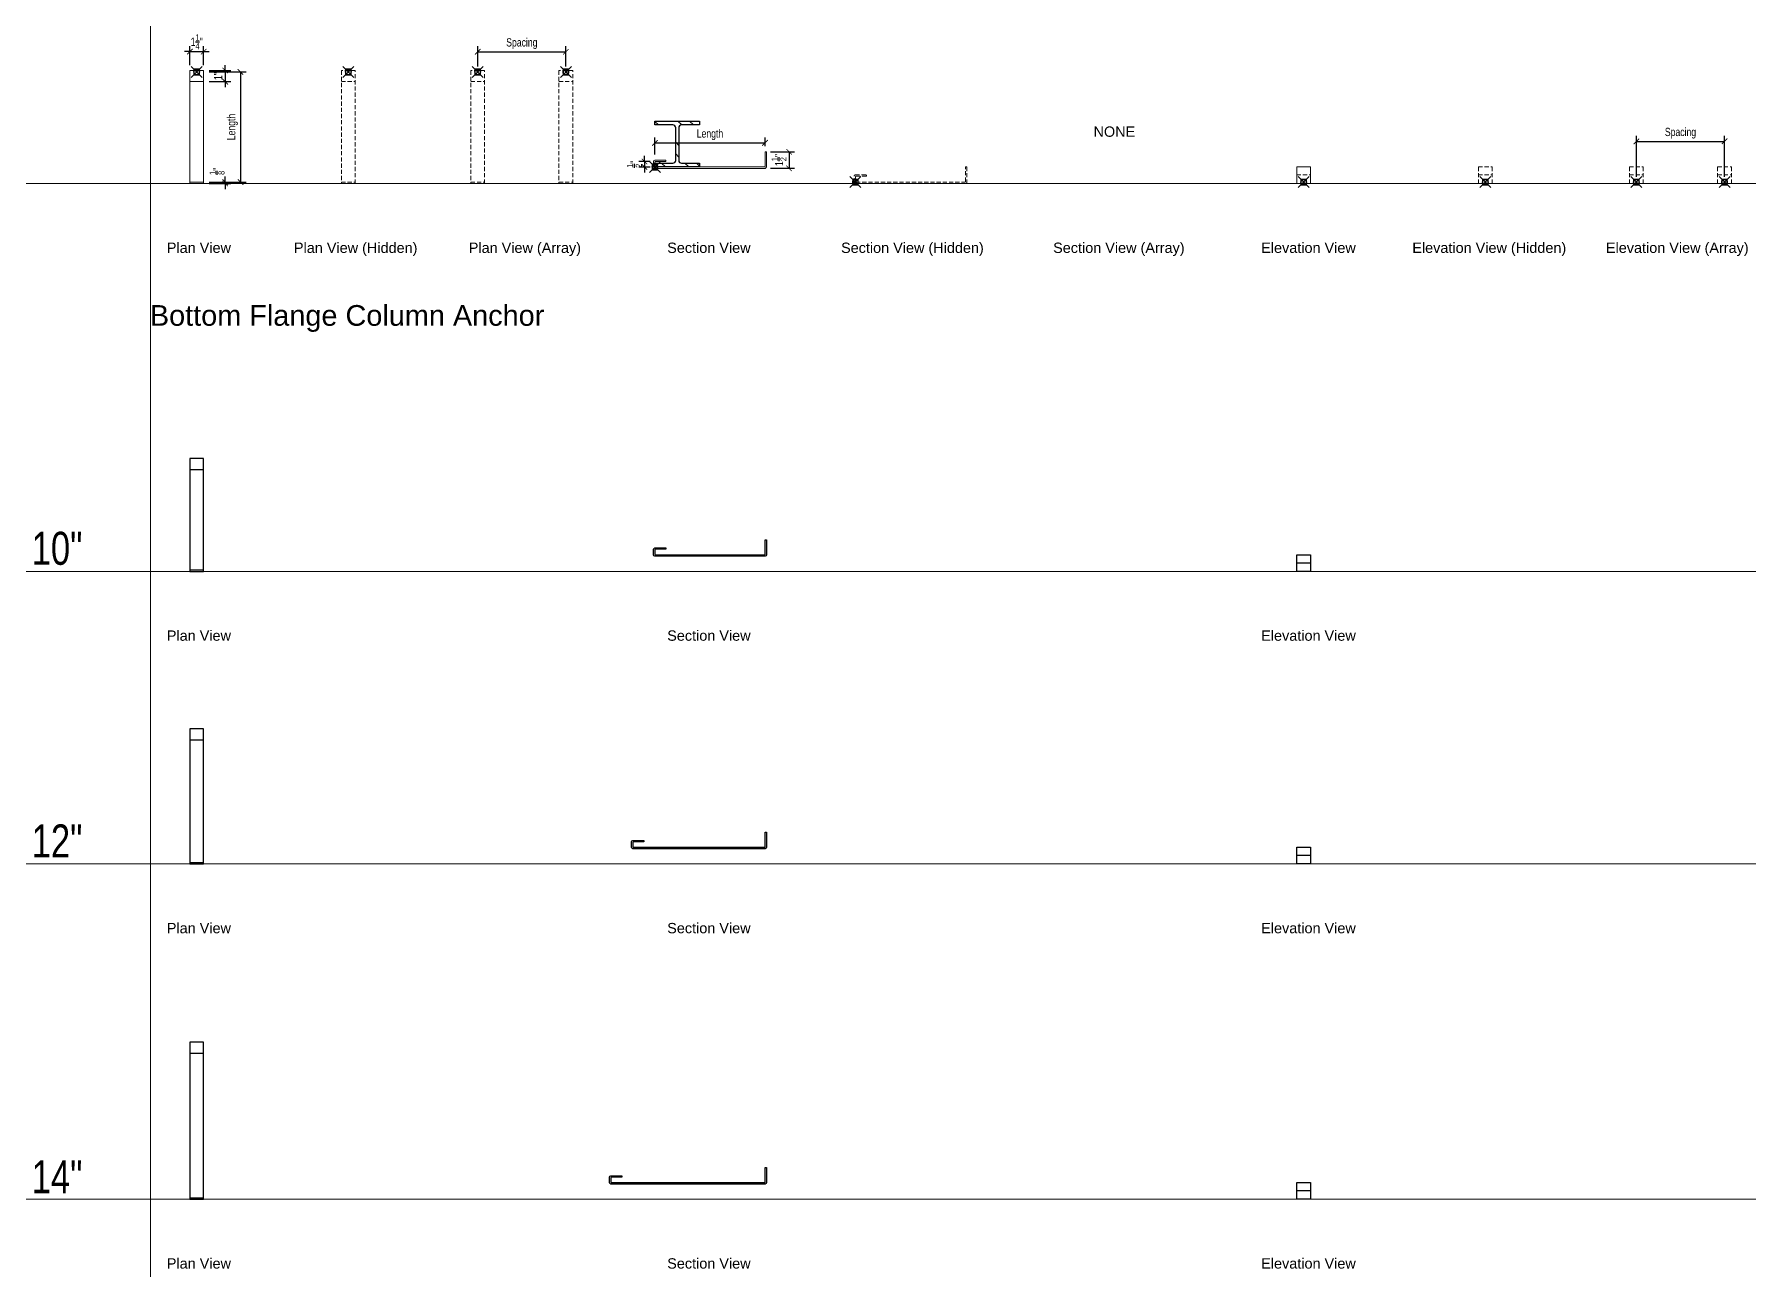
# Model space of a CAD drawing. Header units: inches. Extents: x 35 to 190, y 34 to 146.
import ezdxf
from ezdxf.enums import TextEntityAlignment as Align

# ---------------------------------------------------------------- set-up
doc = ezdxf.new("R2010")
doc.units = ezdxf.units.IN
doc.header["$LTSCALE"] = 48
doc.header["$MEASUREMENT"] = 0
doc.header["$PDMODE"] = 99
doc.header["$PDSIZE"] = 0.5
doc.linetypes.add('HIDDEN2', pattern=[0.1875, 0.125, -0.0625])
for name, color, linetype, lineweight in [('A-Anno-Dims', 211, 'Continuous', 25), ('A-Detl-Fine', 90, 'Continuous', 18), ('G-Anno-Ttlb', 213, 'Continuous', 50)]:
    doc.layers.add(name, color=color, linetype=linetype, lineweight=lineweight)
doc.layers.add('anchors', color=253, linetype='Continuous')
doc.layers.add('G-Anno-Nplt', color=140, linetype='Continuous', lineweight=18, plot=False)
doc.styles.add('Arch-Dim', font='arial.ttf', dxfattribs={"width": 0.75})
doc.styles.add('RomanS', font='romans.shx')
doc.dimstyles.new('Aec-Arch-I-96', dxfattribs={"dimscale": 96, "dimtxt": 0.09375, "dimasz": 0.0625, "dimexe": 0.0625, "dimexo": 0.0625, "dimgap": 0.03125, "dimtad": 1, "dimdec": 4, "dimzin": 3, "dimdsep": 46, "dimlunit": 4, "dimtxsty": 'Arch-Dim', "dimblk": 'ARCHTICK', "dimcen": 0.09375, "dimazin": 2, "dimtfac": 0.75, "dimtdec": 4, "dimtix": 1, "dimtmove": 2, "dimatfit": 2, "dimfxl": 1, "dimtolj": 1, "dimtzin": 0, "dimarcsym": 0})

# ---------------------------------------------------------------- blocks, each defined once
blk = doc.blocks.new('_ArchTick')
at = {"color": 0, "linetype": 'ByBlock', "const_width": 0.15}
blk.add_lwpolyline([(-0.5, -0.5), (0.5, 0.5)], dxfattribs=at)
blk = doc.blocks.new('*D5')
at = {"layer": 'A-Anno-Dims', "color": 8, "lineweight": -2, "transparency": 16777216}
for p, q in [((48.81, 143.15), (48.81, 144.87)), ((50.06, 143.15), (50.06, 144.87)), ((48.81, 144.37), (48.31, 144.37)), ((48.81, 144.37), (50.06, 144.37)), ((50.06, 144.37), (50.56, 144.37))]:
    blk.add_line(p, q, dxfattribs=at)
at = {"layer": 'Defpoints', "color": 0, "transparency": 16777216}
for p in [(50.06, 144.37), (48.81, 142.65), (50.06, 142.65)]:
    blk.add_point(p, dxfattribs=at)
at = {"layer": 'A-Anno-Dims', "color": 8, "lineweight": -2, "transparency": 16777216, "xscale": 0.5, "yscale": 0.5, "zscale": 0.5}
blk.add_blockref('_ArchTick', (48.81, 144.37), dxfattribs=at)
at = {"layer": 'A-Anno-Dims', "color": 8, "lineweight": -2, "transparency": 16777216, "xscale": 0.5, "yscale": 0.5, "zscale": 0.5, "rotation": 180}
blk.add_blockref('_ArchTick', (50.06, 144.37), dxfattribs=at)
at = {"layer": 'A-Anno-Dims', "color": 0, "transparency": 16777216, "insert": (49.43, 145.27), "char_height": 0.75, "attachment_point": 5, "style": 'Arch-Dim'}
blk.add_mtext('\\A1;1{\\H0.750000x;\\S1/4;}"', dxfattribs=at)
blk = doc.blocks.new('_Open90')
at = {"color": 0, "linetype": 'ByBlock', "lineweight": -2}
for p, q in [((0, 0), (-1, 0)), ((-0.5, 0.5), (0, 0)), ((0, 0), (-0.5, -0.5))]:
    blk.add_line(p, q, dxfattribs=at)
blk = doc.blocks.new('*D6')
at = {"layer": 'A-Anno-Dims', "color": 8, "lineweight": -2, "transparency": 16777216}
for p, q in [((52.02, 142.65), (52.02, 143.15)), ((50.56, 142.65), (52.52, 142.65)), ((50.56, 141.65), (52.52, 141.65)), ((52.02, 142.65), (52.02, 141.65)), ((52.02, 141.65), (52.02, 141.15))]:
    blk.add_line(p, q, dxfattribs=at)
at = {"layer": 'Defpoints', "color": 0, "transparency": 16777216}
for p in [(50.06, 142.65), (50.06, 141.65), (52.02, 141.65)]:
    blk.add_point(p, dxfattribs=at)
at = {"layer": 'A-Anno-Dims', "color": 8, "lineweight": -2, "transparency": 16777216, "xscale": 0.5, "yscale": 0.5, "zscale": 0.5}
for p, rotation in [((52.02, 142.65), 270), ((52.02, 141.65), 90)]:
    blk.add_blockref('_ArchTick', p, dxfattribs=dict(at, rotation=rotation))
at = {"layer": 'A-Anno-Dims', "color": 0, "transparency": 16777216, "insert": (51.39, 142.15), "char_height": 0.75, "attachment_point": 5, "rotation": 90, "style": 'Arch-Dim'}
blk.add_mtext('\\A1;1"', dxfattribs=at)
blk = doc.blocks.new('Anno_Title_T2')
at = {"color": 0, "linetype": 'ByBlock', "lineweight": -2, "style": 'RomanS'}
blk.add_attdef('TITLE', (0, 0.5), '', height=1.25, dxfattribs=at)
blk.add_attdef('SCALE', text='', height=0.75, dxfattribs=at).set_placement((0, -0.5), align=Align.TOP_LEFT)
blk = doc.blocks.new('*U4')
at = {"layer": 'anchors'}
h = blk.add_hatch(dxfattribs=at)
h.set_pattern_fill('ANSI32', color=256, scale=6, style=0)
h.set_pattern_definition([(45, (0, -2.08), (-1.591, 1.591), []), (45, (1.0607, -2.08), (-1.591, 1.591), [])])
edge = h.paths.add_edge_path()
edge.add_line((2.03, -4.16), (2.03, -3.815))
edge.add_line((2.03, -3.815), (0.39, -3.815))
edge.add_arc((0.39, -3.565), 0.25, 180, 270, ccw=False)
edge.add_line((0.14, -3.565), (0.14, -0.595))
edge.add_arc((0.39, -0.595), 0.25, 90, 180, ccw=False)
edge.add_line((0.39, -0.345), (2.03, -0.345))
edge.add_line((2.03, -0.345), (2.03, 0))
edge.add_line((2.03, 0), (-2.03, 0))
edge.add_line((-2.03, 0), (-2.03, -0.345))
edge.add_line((-2.03, -0.345), (-0.39, -0.345))
edge.add_arc((-0.39, -0.595), 0.25, 0, 90, ccw=False)
edge.add_line((-0.14, -0.595), (-0.14, -3.565))
edge.add_arc((-0.39, -3.565), 0.25, -90, 0, ccw=False)
edge.add_line((-0.39, -3.815), (-2.03, -3.815))
edge.add_line((-2.03, -3.815), (-2.03, -4.16))
edge.add_line((-2.03, -4.16), (2.03, -4.16))
at = {"color": 0, "linetype": 'ByBlock'}
blk.add_lwpolyline([(2.03, -4.16), (2.03, -3.815), (0.39, -3.815, -0.4142136), (0.14, -3.565), (0.14, -0.595, -0.4142136), (0.39, -0.345), (2.03, -0.345), (2.03, 0), (-2.03, 0), (-2.03, -0.345), (-0.39, -0.345, -0.4142136), (-0.14, -0.595), (-0.14, -3.565, -0.4142136), (-0.39, -3.815), (-2.03, -3.815), (-2.03, -4.16)], format="xyb", close=True, dxfattribs=at)
blk = doc.blocks.new('*D7')
at = {"layer": 'A-Anno-Dims', "color": 8, "lineweight": -2, "transparency": 16777216}
for p, q in [((91.03, 135.02), (91.03, 136.59)), ((91.03, 136.09), (101.03, 136.09)), ((101.03, 135.78), (101.03, 136.59))]:
    blk.add_line(p, q, dxfattribs=at)
at = {"layer": 'Defpoints', "color": 0, "transparency": 16777216}
for p in [(101.03, 136.09), (91.03, 134.52), (101.03, 135.28)]:
    blk.add_point(p, dxfattribs=at)
at = {"layer": 'A-Anno-Dims', "color": 8, "lineweight": -2, "transparency": 16777216, "xscale": 0.5, "yscale": 0.5, "zscale": 0.5, "rotation": 180}
blk.add_blockref('_ArchTick', (91.03, 136.09), dxfattribs=at)
at = {"layer": 'A-Anno-Dims', "color": 8, "lineweight": -2, "transparency": 16777216, "xscale": 0.5, "yscale": 0.5, "zscale": 0.5}
blk.add_blockref('_ArchTick', (101.03, 136.09), dxfattribs=at)
at = {"layer": 'A-Anno-Dims', "color": 0, "transparency": 16777216, "insert": (96.03, 136.83), "char_height": 0.75, "attachment_point": 5, "style": 'Arch-Dim'}
blk.add_mtext('\\A1;Length', dxfattribs=at)
blk = doc.blocks.new('*D8')
at = {"layer": 'A-Anno-Dims', "color": 8, "lineweight": -2, "transparency": 16777216}
for p, q in [((50.56, 132.53), (52.52, 132.53)), ((50.56, 132.4), (52.52, 132.4)), ((52.02, 132.53), (52.02, 133.03)), ((52.02, 132.4), (52.02, 132.53)), ((52.02, 132.4), (52.02, 131.9))]:
    blk.add_line(p, q, dxfattribs=at)
at = {"layer": 'Defpoints', "color": 0, "transparency": 16777216}
for p in [(50.06, 132.53), (50.06, 132.4), (52.02, 132.53)]:
    blk.add_point(p, dxfattribs=at)
at = {"layer": 'A-Anno-Dims', "color": 8, "lineweight": -2, "transparency": 16777216, "xscale": 0.5, "yscale": 0.5, "zscale": 0.5}
for p, rotation in [((52.02, 132.53), 270), ((52.02, 132.4), 90)]:
    blk.add_blockref('_ArchTick', p, dxfattribs=dict(at, rotation=rotation))
at = {"layer": 'A-Anno-Dims', "color": 0, "transparency": 16777216, "insert": (51.28, 133.51), "char_height": 0.75, "attachment_point": 5, "rotation": 90, "style": 'Arch-Dim'}
blk.add_mtext('\\A1;{\\H0.750000x;\\S1/8;}"', dxfattribs=at)
blk = doc.blocks.new('*D9')
at = {"layer": 'A-Anno-Dims', "color": 8, "lineweight": -2, "transparency": 16777216}
for p, q in [((101.53, 135.28), (103.71, 135.28)), ((103.21, 135.28), (103.21, 133.78)), ((101.53, 133.78), (103.71, 133.78))]:
    blk.add_line(p, q, dxfattribs=at)
at = {"layer": 'Defpoints', "color": 0, "transparency": 16777216}
for p in [(101.03, 135.28), (101.03, 133.78), (103.21, 133.78)]:
    blk.add_point(p, dxfattribs=at)
at = {"layer": 'A-Anno-Dims', "color": 8, "lineweight": -2, "transparency": 16777216, "xscale": 0.5, "yscale": 0.5, "zscale": 0.5}
for p, rotation in [((103.21, 135.28), 90), ((103.21, 133.78), 270)]:
    blk.add_blockref('_ArchTick', p, dxfattribs=dict(at, rotation=rotation))
at = {"layer": 'A-Anno-Dims', "color": 0, "transparency": 16777216, "insert": (102.3, 134.53), "char_height": 0.75, "attachment_point": 5, "rotation": 90, "style": 'Arch-Dim'}
blk.add_mtext('\\A1;1{\\H0.750000x;\\S1/2;}"', dxfattribs=at)
blk = doc.blocks.new('*D10')
at = {"layer": 'A-Anno-Dims', "color": 8, "lineweight": -2, "transparency": 16777216}
for p, q in [((90.59, 134.4), (89.58, 134.4)), ((90.59, 133.9), (89.58, 133.9)), ((90.08, 134.4), (90.08, 134.9)), ((90.08, 134.4), (90.08, 133.9)), ((90.08, 133.9), (90.08, 133.4))]:
    blk.add_line(p, q, dxfattribs=at)
at = {"layer": 'Defpoints', "color": 0, "transparency": 16777216}
for p in [(90.08, 133.9), (91.09, 134.4), (91.09, 133.9)]:
    blk.add_point(p, dxfattribs=at)
at = {"layer": 'A-Anno-Dims', "color": 8, "lineweight": -2, "transparency": 16777216, "xscale": 0.5, "yscale": 0.5, "zscale": 0.5}
for p, rotation in [((90.08, 134.4), 270), ((90.08, 133.9), 90)]:
    blk.add_blockref('_ArchTick', p, dxfattribs=dict(at, rotation=rotation))
at = {"layer": 'A-Anno-Dims', "color": 0, "transparency": 16777216, "insert": (89.17, 134.15), "char_height": 0.75, "attachment_point": 5, "rotation": 90, "style": 'Arch-Dim'}
blk.add_mtext('\\A1;{\\H0.750000x;\\S1/2;}"', dxfattribs=at)
blk = doc.blocks.new('*D11')
at = {"layer": 'A-Anno-Dims', "color": 8, "lineweight": -2, "transparency": 16777216}
for p, q in [((50.56, 142.53), (53.91, 142.53)), ((53.41, 142.53), (53.41, 132.53)), ((50.56, 132.53), (53.91, 132.53))]:
    blk.add_line(p, q, dxfattribs=at)
at = {"layer": 'Defpoints', "color": 0, "transparency": 16777216}
for p in [(50.06, 142.53), (50.06, 132.53), (53.41, 132.53)]:
    blk.add_point(p, dxfattribs=at)
at = {"layer": 'A-Anno-Dims', "color": 8, "lineweight": -2, "transparency": 16777216, "xscale": 0.5, "yscale": 0.5, "zscale": 0.5}
for p, rotation in [((53.41, 142.53), 90), ((53.41, 132.53), 270)]:
    blk.add_blockref('_ArchTick', p, dxfattribs=dict(at, rotation=rotation))
at = {"layer": 'A-Anno-Dims', "color": 0, "transparency": 16777216, "insert": (52.68, 137.53), "char_height": 0.75, "attachment_point": 5, "rotation": 90, "style": 'Arch-Dim'}
blk.add_mtext('\\A1;Length', dxfattribs=at)
blk = doc.blocks.new('*D12')
at = {"layer": 'A-Anno-Dims', "color": 8, "lineweight": -2, "transparency": 16777216}
for p, q in [((180.14, 133.02), (180.14, 136.73)), ((180.14, 136.23), (188.14, 136.23)), ((188.14, 133.02), (188.14, 136.73))]:
    blk.add_line(p, q, dxfattribs=at)
at = {"layer": 'Defpoints', "color": 0, "transparency": 16777216}
for p in [(188.14, 136.23), (180.14, 132.52), (188.14, 132.52)]:
    blk.add_point(p, dxfattribs=at)
at = {"layer": 'A-Anno-Dims', "color": 8, "lineweight": -2, "transparency": 16777216, "xscale": 0.5, "yscale": 0.5, "zscale": 0.5, "rotation": 180}
blk.add_blockref('_ArchTick', (180.14, 136.23), dxfattribs=at)
at = {"layer": 'A-Anno-Dims', "color": 8, "lineweight": -2, "transparency": 16777216, "xscale": 0.5, "yscale": 0.5, "zscale": 0.5}
blk.add_blockref('_ArchTick', (188.14, 136.23), dxfattribs=at)
at = {"layer": 'A-Anno-Dims', "color": 0, "transparency": 16777216, "insert": (184.14, 136.97), "char_height": 0.75, "attachment_point": 5, "style": 'Arch-Dim'}
blk.add_mtext('\\A1;Spacing', dxfattribs=at)
blk = doc.blocks.new('*D13')
at = {"layer": 'A-Anno-Dims', "color": 8, "lineweight": -2, "transparency": 16777216}
for p, q in [((74.95, 143.03), (74.95, 144.86)), ((82.95, 143.03), (82.95, 144.86)), ((74.95, 144.36), (82.95, 144.36))]:
    blk.add_line(p, q, dxfattribs=at)
at = {"layer": 'Defpoints', "color": 0, "transparency": 16777216}
for p in [(82.95, 144.36), (74.95, 142.53), (82.95, 142.53)]:
    blk.add_point(p, dxfattribs=at)
at = {"layer": 'A-Anno-Dims', "color": 8, "lineweight": -2, "transparency": 16777216, "xscale": 0.5, "yscale": 0.5, "zscale": 0.5, "rotation": 180}
blk.add_blockref('_ArchTick', (74.95, 144.36), dxfattribs=at)
at = {"layer": 'A-Anno-Dims', "color": 8, "lineweight": -2, "transparency": 16777216, "xscale": 0.5, "yscale": 0.5, "zscale": 0.5}
blk.add_blockref('_ArchTick', (82.95, 144.36), dxfattribs=at)
at = {"layer": 'A-Anno-Dims', "color": 0, "transparency": 16777216, "insert": (78.95, 145.1), "char_height": 0.75, "attachment_point": 5, "style": 'Arch-Dim'}
blk.add_mtext('\\A1;Spacing', dxfattribs=at)
blk = doc.blocks.new('AecDtl_10BottomFlangePlan')
at = {"color": 0, "linetype": 'ByBlock', "lineweight": -2, "ltscale": 0.0625}
blk.add_lwpolyline([(-0.625, -10.125), (0.625, -10.125), (0.625, 0.125), (-0.625, 0.125)], close=True, dxfattribs=at)
for points in [[(-0.625, -0.875), (0.625, -0.875)], [(-0.625, -10), (0.625, -10)]]:
    blk.add_lwpolyline(points, dxfattribs=at)
blk = doc.blocks.new('AecDtl_10BottomFlangeSection')
at = {"color": 0, "linetype": 'ByBlock', "lineweight": -2, "ltscale": 0.0625}
blk.add_lwpolyline([(-0.125, 0.50125, -0.414213562), (0, 0.62625), (1, 0.62625), (1, 0.50125), (0.0625, 0.50125, 0.414213562), (0, 0.43875), (0, 0.0625, 0.414213562), (0.0625, 0), (9.9375, 0, 0.414213562), (10, 0.0625), (10, 1.37625), (10.125, 1.37625), (10.125, 0.00125, -0.414213562), (10, -0.12375), (0, -0.12375, -0.414213562), (-0.125, 0.00125)], format="xyb", close=True, dxfattribs=at)
blk = doc.blocks.new('AecDtl_10BottomFlangeElevation')
at = {"color": 0, "linetype": 'ByBlock', "lineweight": -2, "ltscale": 0.0625}
blk.add_lwpolyline([(-0.625, 1.37625), (0.625, 1.37625), (0.625, -0.12375), (-0.625, -0.12375), (-0.625, 1.37625)], close=True, dxfattribs=at)
blk.add_lwpolyline([(-0.625, 0.6575), (0.625, 0.6575)], dxfattribs=at)
blk = doc.blocks.new('AecDtl_12BottomFlangePlan')
at = {"color": 0, "linetype": 'ByBlock', "lineweight": -2, "ltscale": 0.0625}
blk.add_lwpolyline([(-0.625, -12.125), (0.625, -12.125), (0.625, 0.125), (-0.625, 0.125)], close=True, dxfattribs=at)
for points in [[(-0.625, -0.875), (0.625, -0.875)], [(-0.625, -12), (0.625, -12)]]:
    blk.add_lwpolyline(points, dxfattribs=at)
blk = doc.blocks.new('AecDtl_12BottomFlangeSection')
at = {"color": 0, "linetype": 'ByBlock', "lineweight": -2, "ltscale": 0.0625}
blk.add_lwpolyline([(-0.125, 0.50125, -0.414213562), (0, 0.62625), (1, 0.62625), (1, 0.50125), (0.0625, 0.50125, 0.414213562), (0, 0.43875), (0, 0.0625, 0.414213562), (0.0625, 0), (11.9375, 0, 0.414213562), (12, 0.0625), (12, 1.37625), (12.125, 1.37625), (12.125, 0.00125, -0.414213562), (12, -0.12375), (0, -0.12375, -0.414213562), (-0.125, 0.00125)], format="xyb", close=True, dxfattribs=at)
blk = doc.blocks.new('AecDtl_12BottomFlangeElevation')
at = {"color": 0, "linetype": 'ByBlock', "lineweight": -2, "ltscale": 0.0625}
blk.add_lwpolyline([(-0.625, 1.37625), (0.625, 1.37625), (0.625, -0.12375), (-0.625, -0.12375), (-0.625, 1.37625)], close=True, dxfattribs=at)
blk.add_lwpolyline([(-0.625, 0.6575), (0.625, 0.6575)], dxfattribs=at)
blk = doc.blocks.new('AecDtl_14BottomFlangePlan')
at = {"color": 0, "linetype": 'ByBlock', "lineweight": -2, "ltscale": 0.0625}
blk.add_lwpolyline([(-0.625, -14.125), (0.625, -14.125), (0.625, 0.125), (-0.625, 0.125)], close=True, dxfattribs=at)
for points in [[(-0.625, -0.875), (0.625, -0.875)], [(-0.625, -14), (0.625, -14)]]:
    blk.add_lwpolyline(points, dxfattribs=at)
blk = doc.blocks.new('AecDtl_14BottomFlangeSection')
at = {"color": 0, "linetype": 'ByBlock', "lineweight": -2, "ltscale": 0.0625}
blk.add_lwpolyline([(-0.125, 0.50125, -0.414213562), (0, 0.62625), (1, 0.62625), (1, 0.50125), (0.0625, 0.50125, 0.414213562), (0, 0.43875), (0, 0.0625, 0.414213562), (0.0625, 0), (13.9375, 0, 0.414213562), (14, 0.0625), (14, 1.37625), (14.125, 1.37625), (14.125, 0.00125, -0.414213562), (14, -0.12375), (0, -0.12375, -0.414213562), (-0.125, 0.00125)], format="xyb", close=True, dxfattribs=at)
blk = doc.blocks.new('AecDtl_14BottomFlangeElevation')
at = {"color": 0, "linetype": 'ByBlock', "lineweight": -2, "ltscale": 0.0625}
blk.add_lwpolyline([(-0.625, 1.37625), (0.625, 1.37625), (0.625, -0.12375), (-0.625, -0.12375), (-0.625, 1.37625)], close=True, dxfattribs=at)
blk.add_lwpolyline([(-0.625, 0.6575), (0.625, 0.6575)], dxfattribs=at)

msp = doc.modelspace()

# ---------------------------------------------------------------- linework, layer by layer
at = {"layer": 'A-Anno-Dims'}
for p in [(49.4337, 142.5257), (63.19731, 142.5257), (74.94772, 142.5257), (82.94772, 142.5257), (91.0287, 133.9007), (109.23558, 132.52445), (149.92514, 132.52445), (166.41508, 132.52445), (180.13877, 132.52445), (188.13877, 132.52445)]:
    msp.add_point(p, dxfattribs=at)
at = {"layer": 'A-Detl-Fine'}
for points in [[(48.8087, 132.4007), (50.0587, 132.4007), (50.0587, 142.6507), (48.8087, 142.6507)], [(149.30014, 133.9007), (150.55014, 133.9007), (150.55014, 132.4007), (149.30014, 132.4007), (149.30014, 133.9007)]]:
    msp.add_lwpolyline(points, close=True, dxfattribs=at)
for points in [[(48.8087, 141.6507), (50.0587, 141.6507)], [(48.8087, 132.5257), (50.0587, 132.5257)]]:
    msp.add_lwpolyline(points, dxfattribs=at)
at = {"layer": 'A-Detl-Fine', "linetype": 'HIDDEN2', "ltscale": 0.0625}
for points in [[(62.57231, 132.4007), (63.82231, 132.4007), (63.82231, 142.6507), (62.57231, 142.6507)], [(74.32272, 132.4007), (75.57272, 132.4007), (75.57272, 142.6507), (74.32272, 142.6507)], [(82.32272, 132.4007), (83.57272, 132.4007), (83.57272, 142.6507), (82.32272, 142.6507)], [(165.79008, 133.9007), (167.04008, 133.9007), (167.04008, 132.4007), (165.79008, 132.4007), (165.79008, 133.9007)], [(179.51377, 133.9007), (180.76377, 133.9007), (180.76377, 132.4007), (179.51377, 132.4007), (179.51377, 133.9007)], [(187.51377, 133.9007), (188.76377, 133.9007), (188.76377, 132.4007), (187.51377, 132.4007), (187.51377, 133.9007)]]:
    msp.add_lwpolyline(points, close=True, dxfattribs=at)
for points in [[(62.57231, 141.6507), (63.82231, 141.6507)], [(74.32272, 141.6507), (75.57272, 141.6507)], [(82.32272, 141.6507), (83.57272, 141.6507)], [(62.57231, 132.5257), (63.82231, 132.5257)], [(74.32272, 132.5257), (75.57272, 132.5257)], [(82.32272, 132.5257), (83.57272, 132.5257)], [(149.30014, 133.18195), (150.55014, 133.18195)], [(165.79008, 133.18195), (167.04008, 133.18195)], [(179.51377, 133.18195), (180.76377, 133.18195)], [(187.51377, 133.18195), (188.76377, 133.18195)]]:
    msp.add_lwpolyline(points, dxfattribs=at)
at = {"layer": 'A-Detl-Fine'}
msp.add_lwpolyline([(90.9037, 134.40195, -0.414213562), (91.0287, 134.52695), (92.0287, 134.52695), (92.0287, 134.40195), (91.0912, 134.40195, 0.414213562), (91.0287, 134.33945), (91.0287, 133.9632, 0.414213562), (91.0912, 133.9007), (100.9662, 133.9007, 0.414213562), (101.0287, 133.9632), (101.0287, 135.27695), (101.1537, 135.27695), (101.1537, 133.90195, -0.414213562), (101.0287, 133.77695), (91.0287, 133.77695, -0.414213562), (90.9037, 133.90195)], format="xyb", close=True, dxfattribs=at)
at = {"layer": 'A-Detl-Fine', "linetype": 'HIDDEN2', "ltscale": 0.0625}
msp.add_lwpolyline([(109.11058, 133.05695, -0.414213562), (109.23558, 133.18195), (110.23558, 133.18195), (110.23558, 133.05695), (109.29808, 133.05695, 0.414213562), (109.23558, 132.99445), (109.23558, 132.58695, 0.414213562), (109.29808, 132.52445), (119.17308, 132.52445, 0.414213562), (119.23558, 132.58695), (119.23558, 133.9007), (119.36058, 133.9007), (119.36058, 132.5257, -0.414213562), (119.23558, 132.4007), (109.23558, 132.4007, -0.414213562), (109.11058, 132.5257)], format="xyb", close=True, dxfattribs=at)
at = {"layer": 'G-Anno-Nplt'}
for p, direction in [((45.23091, 642.89673), (0, -1)), ((1060.56808, 132.4007), (1, 0)), ((1060.56808, 97.1932), (1, 0)), ((1060.56808, 70.64078), (1, 0)), ((1059.78725, 40.19965), (1, 0))]:
    msp.add_xline(p, direction, dxfattribs=at)

# ---------------------------------------------------------------- block references
for name, p in [('AecDtl_10BottomFlangePlan', (49.4337, 107.3182)), ('AecDtl_10BottomFlangeSection', (91.0287, 98.6932)), ('AecDtl_10BottomFlangeElevation', (149.92514, 97.31695)), ('AecDtl_12BottomFlangePlan', (49.4337, 82.76578)), ('AecDtl_12BottomFlangeSection', (89.0287, 72.14078)), ('AecDtl_12BottomFlangeElevation', (149.92514, 70.76453)), ('AecDtl_14BottomFlangePlan', (49.4337, 54.32465)), ('AecDtl_14BottomFlangeSection', (87.0287, 41.69965)), ('AecDtl_14BottomFlangeElevation', (149.92514, 40.3234))]:
    msp.add_blockref(name, p)
at = {"layer": 'anchors', "xscale": -1, "rotation": 180}
msp.add_blockref('*U4', (93.0587, 133.9007), dxfattribs=at)
at = {"layer": 'G-Anno-Ttlb'}
ref = msp.add_blockref('Anno_Title_T2', (130.85218, 136.26645), dxfattribs=dict(at, xscale=0.75, yscale=0.75, zscale=0.75))
ref.add_attrib('TITLE', 'NONE', (130.85218, 136.64145), dxfattribs={"layer": '0', "color": 0, "linetype": 'ByBlock', "lineweight": -2, "height": 0.9375, "style": 'Arch-Dim'})
ref = msp.add_blockref('Anno_Title_T2', (46.72056, 125.72535), dxfattribs=dict(at, xscale=0.75, yscale=0.75, zscale=0.75))
ref.add_attrib('TITLE', 'Plan View', (46.72056, 126.10035), dxfattribs={"layer": '0', "color": 0, "linetype": 'ByBlock', "lineweight": -2, "height": 0.9375, "style": 'Arch-Dim'})
ref = msp.add_blockref('Anno_Title_T2', (58.26358, 125.72535), dxfattribs=dict(at, xscale=0.75, yscale=0.75, zscale=0.75))
ref.add_attrib('TITLE', 'Plan View (Hidden)', (58.26358, 126.10035), dxfattribs={"layer": '0', "color": 0, "linetype": 'ByBlock', "lineweight": -2, "height": 0.9375, "style": 'Arch-Dim'})
ref = msp.add_blockref('Anno_Title_T2', (74.13417, 125.72535), dxfattribs=dict(at, xscale=0.75, yscale=0.75, zscale=0.75))
ref.add_attrib('TITLE', 'Plan View (Array)', (74.13417, 126.10035), dxfattribs={"layer": '0', "color": 0, "linetype": 'ByBlock', "lineweight": -2, "height": 0.9375, "style": 'Arch-Dim'})
ref = msp.add_blockref('Anno_Title_T2', (92.14875, 125.72535), dxfattribs=dict(at, xscale=0.75, yscale=0.75, zscale=0.75))
ref.add_attrib('TITLE', 'Section View', (92.14875, 126.10035), dxfattribs={"layer": '0', "color": 0, "linetype": 'ByBlock', "lineweight": -2, "height": 0.9375, "style": 'Arch-Dim'})
ref = msp.add_blockref('Anno_Title_T2', (107.93085, 125.72535), dxfattribs=dict(at, xscale=0.75, yscale=0.75, zscale=0.75))
ref.add_attrib('TITLE', 'Section View (Hidden)', (107.93085, 126.10035), dxfattribs={"layer": '0', "color": 0, "linetype": 'ByBlock', "lineweight": -2, "height": 0.9375, "style": 'Arch-Dim'})
ref = msp.add_blockref('Anno_Title_T2', (127.18568, 125.72535), dxfattribs=dict(at, xscale=0.75, yscale=0.75, zscale=0.75))
ref.add_attrib('TITLE', 'Section View (Array)', (127.18568, 126.10035), dxfattribs={"layer": '0', "color": 0, "linetype": 'ByBlock', "lineweight": -2, "height": 0.9375, "style": 'Arch-Dim'})
ref = msp.add_blockref('Anno_Title_T2', (146.07444, 125.72535), dxfattribs=dict(at, xscale=0.75, yscale=0.75, zscale=0.75))
ref.add_attrib('TITLE', 'Elevation View', (146.07444, 126.10035), dxfattribs={"layer": '0', "color": 0, "linetype": 'ByBlock', "lineweight": -2, "height": 0.9375, "style": 'Arch-Dim'})
ref = msp.add_blockref('Anno_Title_T2', (159.79295, 125.72535), dxfattribs=dict(at, xscale=0.75, yscale=0.75, zscale=0.75))
ref.add_attrib('TITLE', 'Elevation View (Hidden)', (159.79295, 126.10035), dxfattribs={"layer": '0', "color": 0, "linetype": 'ByBlock', "lineweight": -2, "height": 0.9375, "style": 'Arch-Dim'})
ref = msp.add_blockref('Anno_Title_T2', (177.37171, 125.72535), dxfattribs=dict(at, xscale=0.75, yscale=0.75, zscale=0.75))
ref.add_attrib('TITLE', 'Elevation View (Array)', (177.37171, 126.10035), dxfattribs={"layer": '0', "color": 0, "linetype": 'ByBlock', "lineweight": -2, "height": 0.9375, "style": 'Arch-Dim'})
ref = msp.add_blockref('Anno_Title_T2', (45.18107, 118.73902), dxfattribs=dict(at, xscale=1.5, yscale=1.5, zscale=1.5))
ref.add_attrib('TITLE', 'Bottom Flange Column Anchor', (45.18107, 119.48902), dxfattribs={"layer": '0', "color": 0, "linetype": 'ByBlock', "lineweight": -2, "height": 1.875, "style": 'Arch-Dim'})
ref = msp.add_blockref('Anno_Title_T2', (46.72056, 90.51785), dxfattribs=dict(at, xscale=0.75, yscale=0.75, zscale=0.75))
ref.add_attrib('TITLE', 'Plan View', (46.72056, 90.89285), dxfattribs={"layer": '0', "color": 0, "linetype": 'ByBlock', "lineweight": -2, "height": 0.9375, "style": 'Arch-Dim'})
ref = msp.add_blockref('Anno_Title_T2', (92.14875, 90.51785), dxfattribs=dict(at, xscale=0.75, yscale=0.75, zscale=0.75))
ref.add_attrib('TITLE', 'Section View', (92.14875, 90.89285), dxfattribs={"layer": '0', "color": 0, "linetype": 'ByBlock', "lineweight": -2, "height": 0.9375, "style": 'Arch-Dim'})
ref = msp.add_blockref('Anno_Title_T2', (146.07444, 90.51785), dxfattribs=dict(at, xscale=0.75, yscale=0.75, zscale=0.75))
ref.add_attrib('TITLE', 'Elevation View', (146.07444, 90.89285), dxfattribs={"layer": '0', "color": 0, "linetype": 'ByBlock', "lineweight": -2, "height": 0.9375, "style": 'Arch-Dim'})
ref = msp.add_blockref('Anno_Title_T2', (46.72056, 63.96543), dxfattribs=dict(at, xscale=0.75, yscale=0.75, zscale=0.75))
ref.add_attrib('TITLE', 'Plan View', (46.72056, 64.34043), dxfattribs={"layer": '0', "color": 0, "linetype": 'ByBlock', "lineweight": -2, "height": 0.9375, "style": 'Arch-Dim'})
ref = msp.add_blockref('Anno_Title_T2', (92.14875, 63.96543), dxfattribs=dict(at, xscale=0.75, yscale=0.75, zscale=0.75))
ref.add_attrib('TITLE', 'Section View', (92.14875, 64.34043), dxfattribs={"layer": '0', "color": 0, "linetype": 'ByBlock', "lineweight": -2, "height": 0.9375, "style": 'Arch-Dim'})
ref = msp.add_blockref('Anno_Title_T2', (146.07444, 63.96543), dxfattribs=dict(at, xscale=0.75, yscale=0.75, zscale=0.75))
ref.add_attrib('TITLE', 'Elevation View', (146.07444, 64.34043), dxfattribs={"layer": '0', "color": 0, "linetype": 'ByBlock', "lineweight": -2, "height": 0.9375, "style": 'Arch-Dim'})
ref = msp.add_blockref('Anno_Title_T2', (46.72056, 33.5243), dxfattribs=dict(at, xscale=0.75, yscale=0.75, zscale=0.75))
ref.add_attrib('TITLE', 'Plan View', (46.72056, 33.8993), dxfattribs={"layer": '0', "color": 0, "linetype": 'ByBlock', "lineweight": -2, "height": 0.9375, "style": 'Arch-Dim'})
ref = msp.add_blockref('Anno_Title_T2', (92.14875, 33.5243), dxfattribs=dict(at, xscale=0.75, yscale=0.75, zscale=0.75))
ref.add_attrib('TITLE', 'Section View', (92.14875, 33.8993), dxfattribs={"layer": '0', "color": 0, "linetype": 'ByBlock', "lineweight": -2, "height": 0.9375, "style": 'Arch-Dim'})
ref = msp.add_blockref('Anno_Title_T2', (146.07444, 33.5243), dxfattribs=dict(at, xscale=0.75, yscale=0.75, zscale=0.75))
ref.add_attrib('TITLE', 'Elevation View', (146.07444, 33.8993), dxfattribs={"layer": '0', "color": 0, "linetype": 'ByBlock', "lineweight": -2, "height": 0.9375, "style": 'Arch-Dim'})

# ---------------------------------------------------------------- texts
at = {"layer": 'A-Anno-Dims', "style": 'Arch-Dim', "width": 0.75}
for s, p in [('10"', (34.44689, 97.78689)), ('12"', (34.44689, 71.21869)), ('14"', (34.44689, 40.72852))]:
    msp.add_text(s, height=3, dxfattribs=at).set_placement(p)

# ---------------------------------------------------------------- dimensions: what is measured, and where the dimension line sits
at = {"layer": 'A-Anno-Dims'}
dim = msp.add_linear_dim(base=(50.0587, 144.36666), p1=(48.8087, 142.6507), p2=(50.0587, 142.6507), dimstyle='Aec-Arch-I-96', override={"dimscale": 8, "dimclrd": 8, "dimclre": 8, "dimldrblk": 'Open90'}, dxfattribs=at)
dim.commit()
dim.dimension.update_dxf_attribs({"geometry": '*D5', "text_midpoint": (49.4337, 145.27406)})
for base, p1, p2, text, picture, middle in [((82.94772, 144.36192), (74.94772, 142.5257), (82.94772, 142.5257), 'Spacing', '*D13', (78.94772, 145.10356)), ((101.0287, 136.09297), (91.0287, 134.51653), (101.0287, 135.27695), 'Length', '*D7', (96.0287, 136.82822)), ((188.13877, 136.22557), (180.13877, 132.52445), (188.13877, 132.52445), 'Spacing', '*D12', (184.13877, 136.96722))]:
    dim = msp.add_linear_dim(base=base, p1=p1, p2=p2, text=text, dimstyle='Aec-Arch-I-96', override={"dimscale": 8, "dimclrd": 8, "dimclre": 8, "dimldrblk": 'Open90'}, dxfattribs=at)
    dim.commit()
    dim.dimension.update_dxf_attribs({"geometry": picture, "text_midpoint": middle})
for base, p1, p2, picture, middle in [((52.02093, 141.6507), (50.0587, 142.6507), (50.0587, 141.6507), '*D6', (51.39439, 142.1507)), ((103.20802, 133.77695), (101.0287, 135.27695), (101.0287, 133.77695), '*D9', (102.29947, 134.52695)), ((90.0760659014, 133.9007001623), (91.0911998054, 134.4019501623), (91.0911998054, 133.9007001623), '*D10', (89.1675137185, 134.1513251623))]:
    dim = msp.add_linear_dim(base=base, p1=p1, p2=p2, angle=90, dimstyle='Aec-Arch-I-96', override={"dimscale": 8, "dimclrd": 8, "dimclre": 8, "dimldrblk": 'Open90'}, dxfattribs=at)
    dim.commit()
    dim.dimension.update_dxf_attribs({"geometry": picture, "text_midpoint": middle})
dim = msp.add_linear_dim(base=(53.41073, 132.5257), p1=(50.0587, 142.5257), p2=(50.0587, 132.5257), angle=90, text='Length', dimstyle='Aec-Arch-I-96', override={"dimscale": 8, "dimclrd": 8, "dimclre": 8, "dimldrblk": 'Open90'}, dxfattribs=at)
dim.commit()
dim.dimension.update_dxf_attribs({"geometry": '*D11', "text_midpoint": (52.67548, 137.5257)})
dim = msp.add_linear_dim(base=(52.02093, 132.5257), p1=(50.0587, 132.4007), p2=(50.0587, 132.5257), angle=90, dimstyle='Aec-Arch-I-96', override={"dimscale": 8, "dimclrd": 8, "dimclre": 8, "dimldrblk": 'Open90'}, dxfattribs=at)
dim.commit()
dim.dimension.update_dxf_attribs({"geometry": '*D8', "text_midpoint": (51.28442, 133.5075), "dimtype": 160})

doc.saveas('drawing.dxf')
